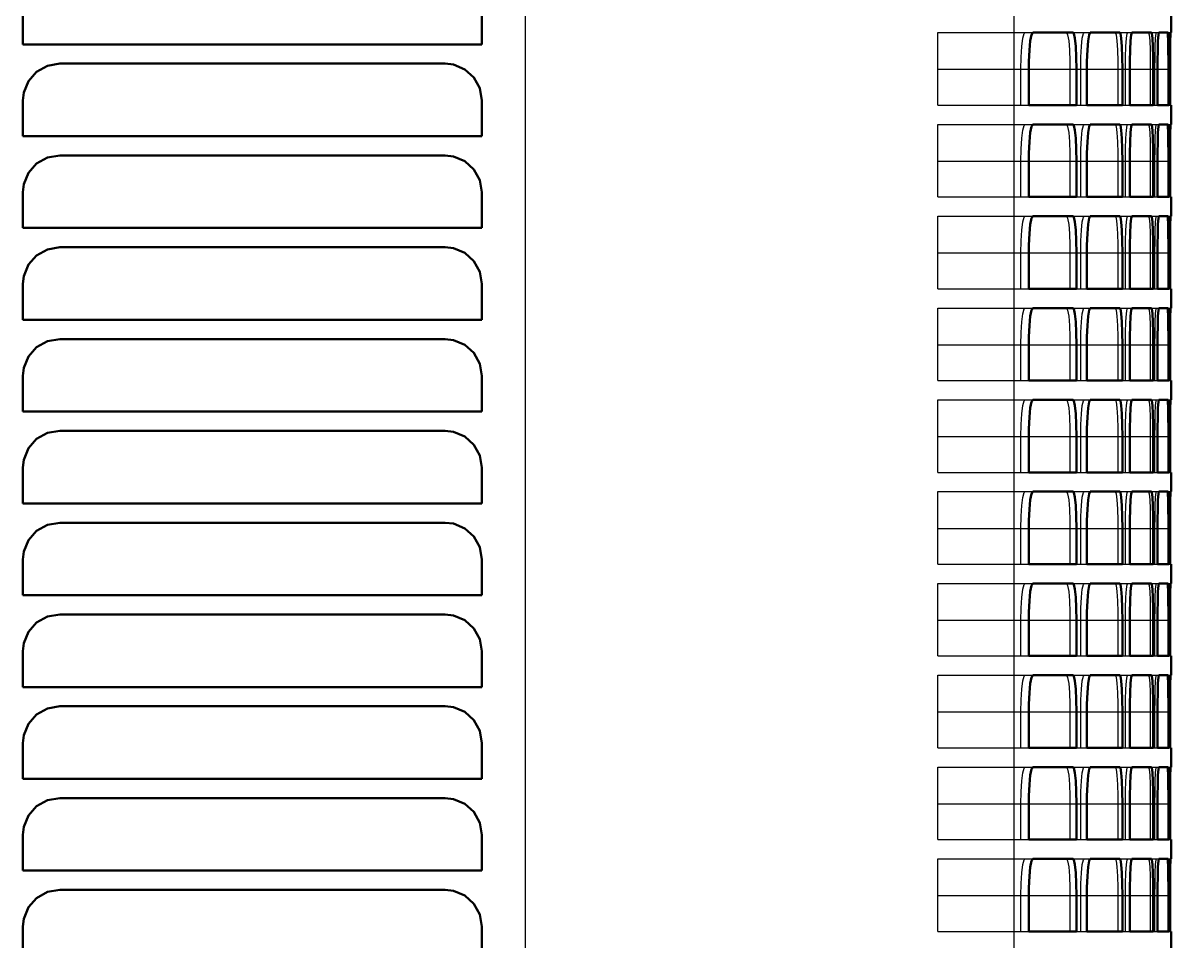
# Model space of a CAD drawing. Header units: inches. Extents: x -0.3 to 35.5, y 0 to 41.5.
# Drawn here: x 29.02 to 35.27, y 20.8 to 25.8 of the extents above; entities that cross this region are included whole.
import ezdxf

# ---------------------------------------------------------------- set-up
doc = ezdxf.new("R2010")
doc.units = ezdxf.units.IN
doc.header["$MEASUREMENT"] = 0
doc.linetypes.add('Dashed', pattern=[2, 1, -1])
for name, color, linetype, lineweight in [('AM_0', 7, 'Continuous', 50), ('AM_4', 3, 'Continuous', 25), ('AM_9', 6, 'Dashed', 25)]:
    doc.layers.add(name, color=color, linetype=linetype, lineweight=lineweight)

msp = doc.modelspace()

# ---------------------------------------------------------------- linework, layer by layer
at = {"layer": 'AM_0'}
for p, q in [((29.016, 25.881), (29.016, 25.686)), ((31.516, 25.686), (31.516, 25.881)), ((35.27, 25.855), (35.27, 25.75)), ((34.7361, 25.75), (34.5177, 25.75)), ((34.9915, 25.75), (34.829, 25.75)), ((35.1644, 25.75), (35.0573, 25.75)), ((35.255, 25.75), (35.2032, 25.75)), ((35.27, 25.75), (35.2669, 25.75)), ((29.016, 25.686), (31.516, 25.686)), ((31.316, 25.581), (29.216, 25.581)), ((34.495, 25.55), (34.495, 25.355)), ((34.7549, 25.355), (34.7549, 25.55)), ((34.8116, 25.55), (34.8116, 25.355)), ((35.0051, 25.355), (35.0051, 25.55)), ((35.0452, 25.55), (35.0452, 25.355)), ((35.1727, 25.355), (35.1727, 25.55)), ((35.1963, 25.55), (35.1963, 25.355)), ((35.258, 25.355), (35.258, 25.55)), ((35.2652, 25.55), (35.2652, 25.355)), ((29.016, 25.381), (29.016, 25.186)), ((31.516, 25.186), (31.516, 25.381)), ((34.495, 25.355), (34.7549, 25.355)), ((34.8116, 25.355), (35.0051, 25.355)), ((35.0452, 25.355), (35.1727, 25.355)), ((35.1963, 25.355), (35.258, 25.355)), ((35.2652, 25.355), (35.27, 25.355)), ((35.27, 25.355), (35.27, 25.25)), ((34.7361, 25.25), (34.5177, 25.25)), ((34.9915, 25.25), (34.829, 25.25)), ((35.1644, 25.25), (35.0573, 25.25)), ((35.255, 25.25), (35.2032, 25.25)), ((35.27, 25.25), (35.2669, 25.25)), ((29.016, 25.186), (31.516, 25.186)), ((31.316, 25.081), (29.216, 25.081)), ((34.495, 25.05), (34.495, 24.855)), ((34.7549, 24.855), (34.7549, 25.05)), ((34.8116, 25.05), (34.8116, 24.855)), ((35.0051, 24.855), (35.0051, 25.05)), ((35.0452, 25.05), (35.0452, 24.855)), ((35.1727, 24.855), (35.1727, 25.05)), ((35.1963, 25.05), (35.1963, 24.855)), ((35.258, 24.855), (35.258, 25.05)), ((35.2652, 25.05), (35.2652, 24.855)), ((29.016, 24.881), (29.016, 24.686)), ((31.516, 24.686), (31.516, 24.881)), ((34.495, 24.855), (34.7549, 24.855)), ((34.8116, 24.855), (35.0051, 24.855)), ((35.0452, 24.855), (35.1727, 24.855)), ((35.1963, 24.855), (35.258, 24.855)), ((35.2652, 24.855), (35.27, 24.855)), ((35.27, 24.855), (35.27, 24.75)), ((34.7361, 24.75), (34.5177, 24.75)), ((34.9915, 24.75), (34.829, 24.75)), ((35.1644, 24.75), (35.0573, 24.75)), ((35.255, 24.75), (35.2032, 24.75)), ((35.27, 24.75), (35.2669, 24.75)), ((29.016, 24.686), (31.516, 24.686)), ((31.316, 24.581), (29.216, 24.581)), ((34.495, 24.55), (34.495, 24.355)), ((34.7549, 24.355), (34.7549, 24.55)), ((34.8116, 24.55), (34.8116, 24.355)), ((35.0051, 24.355), (35.0051, 24.55)), ((35.0452, 24.55), (35.0452, 24.355)), ((35.1727, 24.355), (35.1727, 24.55)), ((35.1963, 24.55), (35.1963, 24.355)), ((35.258, 24.355), (35.258, 24.55)), ((35.2652, 24.55), (35.2652, 24.355)), ((29.016, 24.381), (29.016, 24.186)), ((31.516, 24.186), (31.516, 24.381)), ((34.495, 24.355), (34.7549, 24.355)), ((34.8116, 24.355), (35.0051, 24.355)), ((35.0452, 24.355), (35.1727, 24.355)), ((35.1963, 24.355), (35.258, 24.355)), ((35.2652, 24.355), (35.27, 24.355)), ((35.27, 24.355), (35.27, 24.25)), ((34.7361, 24.25), (34.5177, 24.25)), ((34.9915, 24.25), (34.829, 24.25)), ((35.1644, 24.25), (35.0573, 24.25)), ((35.255, 24.25), (35.2032, 24.25)), ((35.27, 24.25), (35.2669, 24.25)), ((29.016, 24.186), (31.516, 24.186)), ((31.316, 24.081), (29.216, 24.081)), ((34.495, 24.05), (34.495, 23.855)), ((34.7549, 23.855), (34.7549, 24.05)), ((34.8116, 24.05), (34.8116, 23.855)), ((35.0051, 23.855), (35.0051, 24.05)), ((35.0452, 24.05), (35.0452, 23.855)), ((35.1727, 23.855), (35.1727, 24.05)), ((35.1963, 24.05), (35.1963, 23.855)), ((35.258, 23.855), (35.258, 24.05)), ((35.2652, 24.05), (35.2652, 23.855)), ((29.016, 23.881), (29.016, 23.686)), ((31.516, 23.686), (31.516, 23.881)), ((34.495, 23.855), (34.7549, 23.855)), ((34.8116, 23.855), (35.0051, 23.855)), ((35.0452, 23.855), (35.1727, 23.855)), ((35.1963, 23.855), (35.258, 23.855)), ((35.2652, 23.855), (35.27, 23.855)), ((35.27, 23.855), (35.27, 23.75)), ((34.7361, 23.75), (34.5177, 23.75)), ((34.9915, 23.75), (34.829, 23.75)), ((35.1644, 23.75), (35.0573, 23.75)), ((35.255, 23.75), (35.2032, 23.75)), ((35.27, 23.75), (35.2669, 23.75)), ((29.016, 23.686), (31.516, 23.686)), ((31.316, 23.581), (29.216, 23.581)), ((34.495, 23.55), (34.495, 23.355)), ((34.7549, 23.355), (34.7549, 23.55)), ((34.8116, 23.55), (34.8116, 23.355)), ((35.0051, 23.355), (35.0051, 23.55)), ((35.0452, 23.55), (35.0452, 23.355)), ((35.1727, 23.355), (35.1727, 23.55)), ((35.1963, 23.55), (35.1963, 23.355)), ((35.258, 23.355), (35.258, 23.55)), ((35.2652, 23.55), (35.2652, 23.355)), ((29.016, 23.381), (29.016, 23.186)), ((31.516, 23.186), (31.516, 23.381)), ((34.495, 23.355), (34.7549, 23.355)), ((34.8116, 23.355), (35.0051, 23.355)), ((35.0452, 23.355), (35.1727, 23.355)), ((35.1963, 23.355), (35.258, 23.355)), ((35.2652, 23.355), (35.27, 23.355)), ((35.27, 23.355), (35.27, 23.25)), ((34.7361, 23.25), (34.5177, 23.25)), ((34.9915, 23.25), (34.829, 23.25)), ((35.1644, 23.25), (35.0573, 23.25)), ((35.255, 23.25), (35.2032, 23.25)), ((35.27, 23.25), (35.2669, 23.25)), ((29.016, 23.186), (31.516, 23.186)), ((31.316, 23.081), (29.216, 23.081)), ((34.495, 23.05), (34.495, 22.855)), ((34.7549, 22.855), (34.7549, 23.05)), ((34.8116, 23.05), (34.8116, 22.855)), ((35.0051, 22.855), (35.0051, 23.05)), ((35.0452, 23.05), (35.0452, 22.855)), ((35.1727, 22.855), (35.1727, 23.05)), ((35.1963, 23.05), (35.1963, 22.855)), ((35.258, 22.855), (35.258, 23.05)), ((35.2652, 23.05), (35.2652, 22.855)), ((29.016, 22.881), (29.016, 22.686)), ((31.516, 22.686), (31.516, 22.881)), ((34.495, 22.855), (34.7549, 22.855)), ((34.8116, 22.855), (35.0051, 22.855)), ((35.0452, 22.855), (35.1727, 22.855)), ((35.1963, 22.855), (35.258, 22.855)), ((35.2652, 22.855), (35.27, 22.855)), ((35.27, 22.855), (35.27, 22.75)), ((34.7361, 22.75), (34.5177, 22.75)), ((34.9915, 22.75), (34.829, 22.75)), ((35.1644, 22.75), (35.0573, 22.75)), ((35.255, 22.75), (35.2032, 22.75)), ((35.27, 22.75), (35.2669, 22.75)), ((29.016, 22.686), (31.516, 22.686)), ((31.316, 22.581), (29.216, 22.581)), ((34.495, 22.55), (34.495, 22.355)), ((34.7549, 22.355), (34.7549, 22.55)), ((34.8116, 22.55), (34.8116, 22.355)), ((35.0051, 22.355), (35.0051, 22.55)), ((35.0452, 22.55), (35.0452, 22.355)), ((35.1727, 22.355), (35.1727, 22.55)), ((35.1963, 22.55), (35.1963, 22.355)), ((35.258, 22.355), (35.258, 22.55)), ((35.2652, 22.55), (35.2652, 22.355)), ((29.016, 22.381), (29.016, 22.186)), ((31.516, 22.186), (31.516, 22.381)), ((34.495, 22.355), (34.7549, 22.355)), ((34.8116, 22.355), (35.0051, 22.355)), ((35.0452, 22.355), (35.1727, 22.355)), ((35.1963, 22.355), (35.258, 22.355)), ((35.2652, 22.355), (35.27, 22.355)), ((35.27, 22.355), (35.27, 22.25)), ((34.7361, 22.25), (34.5177, 22.25)), ((34.9915, 22.25), (34.829, 22.25)), ((35.1644, 22.25), (35.0573, 22.25)), ((35.255, 22.25), (35.2032, 22.25)), ((35.27, 22.25), (35.2669, 22.25)), ((29.016, 22.186), (31.516, 22.186)), ((31.316, 22.081), (29.216, 22.081)), ((34.495, 22.05), (34.495, 21.855)), ((34.7549, 21.855), (34.7549, 22.05)), ((34.8116, 22.05), (34.8116, 21.855)), ((35.0051, 21.855), (35.0051, 22.05)), ((35.0452, 22.05), (35.0452, 21.855)), ((35.1727, 21.855), (35.1727, 22.05)), ((35.1963, 22.05), (35.1963, 21.855)), ((35.258, 21.855), (35.258, 22.05)), ((35.2652, 22.05), (35.2652, 21.855)), ((29.016, 21.881), (29.016, 21.686)), ((31.516, 21.686), (31.516, 21.881)), ((34.495, 21.855), (34.7549, 21.855)), ((34.8116, 21.855), (35.0051, 21.855)), ((35.0452, 21.855), (35.1727, 21.855)), ((35.1963, 21.855), (35.258, 21.855)), ((35.2652, 21.855), (35.27, 21.855)), ((35.27, 21.855), (35.27, 21.75)), ((34.7361, 21.75), (34.5177, 21.75)), ((34.9915, 21.75), (34.829, 21.75)), ((35.1644, 21.75), (35.0573, 21.75)), ((35.255, 21.75), (35.2032, 21.75)), ((35.27, 21.75), (35.2669, 21.75)), ((29.016, 21.686), (31.516, 21.686)), ((31.316, 21.581), (29.216, 21.581)), ((34.495, 21.55), (34.495, 21.355)), ((34.7549, 21.355), (34.7549, 21.55)), ((34.8116, 21.55), (34.8116, 21.355)), ((35.0051, 21.355), (35.0051, 21.55)), ((35.0452, 21.55), (35.0452, 21.355)), ((35.1727, 21.355), (35.1727, 21.55)), ((35.1963, 21.55), (35.1963, 21.355)), ((35.258, 21.355), (35.258, 21.55)), ((35.2652, 21.55), (35.2652, 21.355)), ((29.016, 21.381), (29.016, 21.186)), ((31.516, 21.186), (31.516, 21.381)), ((34.495, 21.355), (34.7549, 21.355)), ((34.8116, 21.355), (35.0051, 21.355)), ((35.0452, 21.355), (35.1727, 21.355)), ((35.1963, 21.355), (35.258, 21.355)), ((35.2652, 21.355), (35.27, 21.355)), ((35.27, 21.355), (35.27, 21.25)), ((34.7361, 21.25), (34.5177, 21.25)), ((34.9915, 21.25), (34.829, 21.25)), ((35.1644, 21.25), (35.0573, 21.25)), ((35.255, 21.25), (35.2032, 21.25)), ((35.27, 21.25), (35.2669, 21.25)), ((29.016, 21.186), (31.516, 21.186)), ((31.316, 21.081), (29.216, 21.081)), ((34.495, 21.05), (34.495, 20.855)), ((34.7549, 20.855), (34.7549, 21.05)), ((34.8116, 21.05), (34.8116, 20.855)), ((35.0051, 20.855), (35.0051, 21.05)), ((35.0452, 21.05), (35.0452, 20.855)), ((35.1727, 20.855), (35.1727, 21.05)), ((35.1963, 21.05), (35.1963, 20.855)), ((35.258, 20.855), (35.258, 21.05)), ((35.2652, 21.05), (35.2652, 20.855)), ((29.016, 20.881), (29.016, 20.686)), ((31.516, 20.686), (31.516, 20.881)), ((34.495, 20.855), (34.7549, 20.855)), ((34.8116, 20.855), (35.0051, 20.855)), ((35.0452, 20.855), (35.1727, 20.855)), ((35.1963, 20.855), (35.258, 20.855)), ((35.2652, 20.855), (35.27, 20.855)), ((35.27, 20.855), (35.27, 20.75))]:
    msp.add_line(p, q, dxfattribs=at)
for points in [[(34.5177, 25.75), (34.5102, 25.7386), (34.5035, 25.7057), (34.4984, 25.655), (34.4955, 25.5927), (34.495, 25.55)], [(34.7549, 25.55), (34.7538, 25.616), (34.7508, 25.6745), (34.7461, 25.7192), (34.7403, 25.7449), (34.7361, 25.75)], [(34.829, 25.75), (34.8232, 25.7387), (34.8181, 25.7059), (34.8142, 25.6554), (34.812, 25.5932), (34.8116, 25.55)], [(35.0051, 25.55), (35.0043, 25.6161), (35.0021, 25.6747), (34.9988, 25.7194), (34.9946, 25.745), (34.9915, 25.75)], [(35.0573, 25.75), (35.0533, 25.7387), (35.0498, 25.706), (35.047, 25.6557), (35.0455, 25.5936), (35.0452, 25.55)], [(35.1727, 25.55), (35.1722, 25.6162), (35.1709, 25.6749), (35.1688, 25.7195), (35.1662, 25.7451), (35.1644, 25.75)], [(35.2032, 25.75), (35.2009, 25.7387), (35.1989, 25.7061), (35.1974, 25.6559), (35.1965, 25.5938), (35.1963, 25.55)], [(35.258, 25.55), (35.2579, 25.6162), (35.2574, 25.6749), (35.2567, 25.7196), (35.2557, 25.7451), (35.255, 25.75)], [(35.2669, 25.75), (35.2664, 25.7387), (35.2659, 25.7062), (35.2655, 25.656), (35.2653, 25.5939), (35.2652, 25.55)], [(29.216, 25.581), (29.1496, 25.5696), (29.0906, 25.5368), (29.046, 25.4863), (29.0207, 25.424), (29.016, 25.381)], [(31.516, 25.381), (31.5048, 25.4469), (31.4727, 25.5053), (31.4231, 25.5499), (31.3612, 25.5758), (31.316, 25.581)], [(34.5177, 25.25), (34.5102, 25.2386), (34.5035, 25.2057), (34.4984, 25.155), (34.4955, 25.0927), (34.495, 25.05)], [(34.7549, 25.05), (34.7538, 25.116), (34.7508, 25.1745), (34.7461, 25.2192), (34.7403, 25.2449), (34.7361, 25.25)], [(34.829, 25.25), (34.8232, 25.2387), (34.8181, 25.2059), (34.8142, 25.1554), (34.812, 25.0932), (34.8116, 25.05)], [(35.0051, 25.05), (35.0043, 25.1161), (35.0021, 25.1747), (34.9988, 25.2194), (34.9946, 25.245), (34.9915, 25.25)], [(35.0573, 25.25), (35.0533, 25.2387), (35.0498, 25.206), (35.047, 25.1557), (35.0455, 25.0936), (35.0452, 25.05)], [(35.1727, 25.05), (35.1722, 25.1162), (35.1709, 25.1749), (35.1688, 25.2195), (35.1662, 25.2451), (35.1644, 25.25)], [(35.2032, 25.25), (35.2009, 25.2387), (35.1989, 25.2061), (35.1974, 25.1559), (35.1965, 25.0938), (35.1963, 25.05)], [(35.258, 25.05), (35.2579, 25.1162), (35.2574, 25.1749), (35.2567, 25.2196), (35.2557, 25.2451), (35.255, 25.25)], [(35.2669, 25.25), (35.2664, 25.2387), (35.2659, 25.2062), (35.2655, 25.156), (35.2653, 25.0939), (35.2652, 25.05)], [(29.216, 25.081), (29.1496, 25.0696), (29.0906, 25.0368), (29.046, 24.9863), (29.0207, 24.924), (29.016, 24.881)], [(31.516, 24.881), (31.5048, 24.9469), (31.4727, 25.0053), (31.4231, 25.0499), (31.3612, 25.0758), (31.316, 25.081)], [(34.5177, 24.75), (34.5102, 24.7386), (34.5035, 24.7057), (34.4984, 24.655), (34.4955, 24.5927), (34.495, 24.55)], [(34.7549, 24.55), (34.7538, 24.616), (34.7508, 24.6745), (34.7461, 24.7192), (34.7403, 24.7449), (34.7361, 24.75)], [(34.829, 24.75), (34.8232, 24.7387), (34.8181, 24.7059), (34.8142, 24.6554), (34.812, 24.5932), (34.8116, 24.55)], [(35.0051, 24.55), (35.0043, 24.6161), (35.0021, 24.6747), (34.9988, 24.7194), (34.9946, 24.745), (34.9915, 24.75)], [(35.0573, 24.75), (35.0533, 24.7387), (35.0498, 24.706), (35.047, 24.6557), (35.0455, 24.5936), (35.0452, 24.55)], [(35.1727, 24.55), (35.1722, 24.6162), (35.1709, 24.6749), (35.1688, 24.7195), (35.1662, 24.7451), (35.1644, 24.75)], [(35.2032, 24.75), (35.2009, 24.7387), (35.1989, 24.7061), (35.1974, 24.6559), (35.1965, 24.5938), (35.1963, 24.55)], [(35.258, 24.55), (35.2579, 24.6162), (35.2574, 24.6749), (35.2567, 24.7196), (35.2557, 24.7451), (35.255, 24.75)], [(35.2669, 24.75), (35.2664, 24.7387), (35.2659, 24.7062), (35.2655, 24.656), (35.2653, 24.5939), (35.2652, 24.55)], [(29.216, 24.581), (29.1496, 24.5696), (29.0906, 24.5368), (29.046, 24.4863), (29.0207, 24.424), (29.016, 24.381)], [(31.516, 24.381), (31.5048, 24.4469), (31.4727, 24.5053), (31.4231, 24.5499), (31.3612, 24.5758), (31.316, 24.581)], [(34.5177, 24.25), (34.5102, 24.2386), (34.5035, 24.2057), (34.4984, 24.155), (34.4955, 24.0927), (34.495, 24.05)], [(34.7549, 24.05), (34.7538, 24.116), (34.7508, 24.1745), (34.7461, 24.2192), (34.7403, 24.2449), (34.7361, 24.25)], [(34.829, 24.25), (34.8232, 24.2387), (34.8181, 24.2059), (34.8142, 24.1554), (34.812, 24.0932), (34.8116, 24.05)], [(35.0051, 24.05), (35.0043, 24.1161), (35.0021, 24.1747), (34.9988, 24.2194), (34.9946, 24.245), (34.9915, 24.25)], [(35.0573, 24.25), (35.0533, 24.2387), (35.0498, 24.206), (35.047, 24.1557), (35.0455, 24.0936), (35.0452, 24.05)], [(35.1727, 24.05), (35.1722, 24.1162), (35.1709, 24.1749), (35.1688, 24.2195), (35.1662, 24.2451), (35.1644, 24.25)], [(35.2032, 24.25), (35.2009, 24.2387), (35.1989, 24.2061), (35.1974, 24.1559), (35.1965, 24.0938), (35.1963, 24.05)], [(35.258, 24.05), (35.2579, 24.1162), (35.2574, 24.1749), (35.2567, 24.2196), (35.2557, 24.2451), (35.255, 24.25)], [(35.2669, 24.25), (35.2664, 24.2387), (35.2659, 24.2062), (35.2655, 24.156), (35.2653, 24.0939), (35.2652, 24.05)], [(29.216, 24.081), (29.1496, 24.0696), (29.0906, 24.0368), (29.046, 23.9863), (29.0207, 23.924), (29.016, 23.881)], [(31.516, 23.881), (31.5048, 23.9469), (31.4727, 24.0053), (31.4231, 24.0499), (31.3612, 24.0758), (31.316, 24.081)], [(34.5177, 23.75), (34.5102, 23.7386), (34.5035, 23.7057), (34.4984, 23.655), (34.4955, 23.5927), (34.495, 23.55)], [(34.7549, 23.55), (34.7538, 23.616), (34.7508, 23.6745), (34.7461, 23.7192), (34.7403, 23.7449), (34.7361, 23.75)], [(34.829, 23.75), (34.8232, 23.7387), (34.8181, 23.7059), (34.8142, 23.6554), (34.812, 23.5932), (34.8116, 23.55)], [(35.0051, 23.55), (35.0043, 23.6161), (35.0021, 23.6747), (34.9988, 23.7194), (34.9946, 23.745), (34.9915, 23.75)], [(35.0573, 23.75), (35.0533, 23.7387), (35.0498, 23.706), (35.047, 23.6557), (35.0455, 23.5936), (35.0452, 23.55)], [(35.1727, 23.55), (35.1722, 23.6162), (35.1709, 23.6749), (35.1688, 23.7195), (35.1662, 23.7451), (35.1644, 23.75)], [(35.2032, 23.75), (35.2009, 23.7387), (35.1989, 23.7061), (35.1974, 23.6559), (35.1965, 23.5938), (35.1963, 23.55)], [(35.258, 23.55), (35.2579, 23.6162), (35.2574, 23.6749), (35.2567, 23.7196), (35.2557, 23.7451), (35.255, 23.75)], [(35.2669, 23.75), (35.2664, 23.7387), (35.2659, 23.7062), (35.2655, 23.656), (35.2653, 23.5939), (35.2652, 23.55)], [(29.216, 23.581), (29.1496, 23.5696), (29.0906, 23.5368), (29.046, 23.4863), (29.0207, 23.424), (29.016, 23.381)], [(31.516, 23.381), (31.5048, 23.4469), (31.4727, 23.5053), (31.4231, 23.5499), (31.3612, 23.5758), (31.316, 23.581)], [(34.5177, 23.25), (34.5102, 23.2386), (34.5035, 23.2057), (34.4984, 23.155), (34.4955, 23.0927), (34.495, 23.05)], [(34.7549, 23.05), (34.7538, 23.116), (34.7508, 23.1745), (34.7461, 23.2192), (34.7403, 23.2449), (34.7361, 23.25)], [(34.829, 23.25), (34.8232, 23.2387), (34.8181, 23.2059), (34.8142, 23.1554), (34.812, 23.0932), (34.8116, 23.05)], [(35.0051, 23.05), (35.0043, 23.1161), (35.0021, 23.1747), (34.9988, 23.2194), (34.9946, 23.245), (34.9915, 23.25)], [(35.0573, 23.25), (35.0533, 23.2387), (35.0498, 23.206), (35.047, 23.1557), (35.0455, 23.0936), (35.0452, 23.05)], [(35.1727, 23.05), (35.1722, 23.1162), (35.1709, 23.1749), (35.1688, 23.2195), (35.1662, 23.2451), (35.1644, 23.25)], [(35.2032, 23.25), (35.2009, 23.2387), (35.1989, 23.2061), (35.1974, 23.1559), (35.1965, 23.0938), (35.1963, 23.05)], [(35.258, 23.05), (35.2579, 23.1162), (35.2574, 23.1749), (35.2567, 23.2196), (35.2557, 23.2451), (35.255, 23.25)], [(35.2669, 23.25), (35.2664, 23.2387), (35.2659, 23.2062), (35.2655, 23.156), (35.2653, 23.0939), (35.2652, 23.05)], [(29.216, 23.081), (29.1496, 23.0696), (29.0906, 23.0368), (29.046, 22.9863), (29.0207, 22.924), (29.016, 22.881)], [(31.516, 22.881), (31.5048, 22.9469), (31.4727, 23.0053), (31.4231, 23.0499), (31.3612, 23.0758), (31.316, 23.081)], [(34.5177, 22.75), (34.5102, 22.7386), (34.5035, 22.7057), (34.4984, 22.655), (34.4955, 22.5927), (34.495, 22.55)], [(34.7549, 22.55), (34.7538, 22.616), (34.7508, 22.6745), (34.7461, 22.7192), (34.7403, 22.7449), (34.7361, 22.75)], [(34.829, 22.75), (34.8232, 22.7387), (34.8181, 22.7059), (34.8142, 22.6554), (34.812, 22.5932), (34.8116, 22.55)], [(35.0051, 22.55), (35.0043, 22.6161), (35.0021, 22.6747), (34.9988, 22.7194), (34.9946, 22.745), (34.9915, 22.75)], [(35.0573, 22.75), (35.0533, 22.7387), (35.0498, 22.706), (35.047, 22.6557), (35.0455, 22.5936), (35.0452, 22.55)], [(35.1727, 22.55), (35.1722, 22.6162), (35.1709, 22.6749), (35.1688, 22.7195), (35.1662, 22.7451), (35.1644, 22.75)], [(35.2032, 22.75), (35.2009, 22.7387), (35.1989, 22.7061), (35.1974, 22.6559), (35.1965, 22.5938), (35.1963, 22.55)], [(35.258, 22.55), (35.2579, 22.6162), (35.2574, 22.6749), (35.2567, 22.7196), (35.2557, 22.7451), (35.255, 22.75)], [(35.2669, 22.75), (35.2664, 22.7387), (35.2659, 22.7062), (35.2655, 22.656), (35.2653, 22.5939), (35.2652, 22.55)], [(29.216, 22.581), (29.1496, 22.5696), (29.0906, 22.5368), (29.046, 22.4863), (29.0207, 22.424), (29.016, 22.381)], [(31.516, 22.381), (31.5048, 22.4469), (31.4727, 22.5053), (31.4231, 22.5499), (31.3612, 22.5758), (31.316, 22.581)], [(34.5177, 22.25), (34.5102, 22.2386), (34.5035, 22.2057), (34.4984, 22.155), (34.4955, 22.0927), (34.495, 22.05)], [(34.7549, 22.05), (34.7538, 22.116), (34.7508, 22.1745), (34.7461, 22.2192), (34.7403, 22.2449), (34.7361, 22.25)], [(34.829, 22.25), (34.8232, 22.2387), (34.8181, 22.2059), (34.8142, 22.1554), (34.812, 22.0932), (34.8116, 22.05)], [(35.0051, 22.05), (35.0043, 22.1161), (35.0021, 22.1747), (34.9988, 22.2194), (34.9946, 22.245), (34.9915, 22.25)], [(35.0573, 22.25), (35.0533, 22.2387), (35.0498, 22.206), (35.047, 22.1557), (35.0455, 22.0936), (35.0452, 22.05)], [(35.1727, 22.05), (35.1722, 22.1162), (35.1709, 22.1749), (35.1688, 22.2195), (35.1662, 22.2451), (35.1644, 22.25)], [(35.2032, 22.25), (35.2009, 22.2387), (35.1989, 22.2061), (35.1974, 22.1559), (35.1965, 22.0938), (35.1963, 22.05)], [(35.258, 22.05), (35.2579, 22.1162), (35.2574, 22.1749), (35.2567, 22.2196), (35.2557, 22.2451), (35.255, 22.25)], [(35.2669, 22.25), (35.2664, 22.2387), (35.2659, 22.2062), (35.2655, 22.156), (35.2653, 22.0939), (35.2652, 22.05)], [(29.216, 22.081), (29.1496, 22.0696), (29.0906, 22.0368), (29.046, 21.9863), (29.0207, 21.924), (29.016, 21.881)], [(31.516, 21.881), (31.5048, 21.9469), (31.4727, 22.0053), (31.4231, 22.0499), (31.3612, 22.0758), (31.316, 22.081)], [(34.5177, 21.75), (34.5102, 21.7386), (34.5035, 21.7057), (34.4984, 21.655), (34.4955, 21.5927), (34.495, 21.55)], [(34.7549, 21.55), (34.7538, 21.616), (34.7508, 21.6745), (34.7461, 21.7192), (34.7403, 21.7449), (34.7361, 21.75)], [(34.829, 21.75), (34.8232, 21.7387), (34.8181, 21.7059), (34.8142, 21.6554), (34.812, 21.5932), (34.8116, 21.55)], [(35.0051, 21.55), (35.0043, 21.6161), (35.0021, 21.6747), (34.9988, 21.7194), (34.9946, 21.745), (34.9915, 21.75)], [(35.0573, 21.75), (35.0533, 21.7387), (35.0498, 21.706), (35.047, 21.6557), (35.0455, 21.5936), (35.0452, 21.55)], [(35.1727, 21.55), (35.1722, 21.6162), (35.1709, 21.6749), (35.1688, 21.7195), (35.1662, 21.7451), (35.1644, 21.75)], [(35.2032, 21.75), (35.2009, 21.7387), (35.1989, 21.7061), (35.1974, 21.6559), (35.1965, 21.5938), (35.1963, 21.55)], [(35.258, 21.55), (35.2579, 21.6162), (35.2574, 21.6749), (35.2567, 21.7196), (35.2557, 21.7451), (35.255, 21.75)], [(35.2669, 21.75), (35.2664, 21.7387), (35.2659, 21.7062), (35.2655, 21.656), (35.2653, 21.5939), (35.2652, 21.55)], [(29.216, 21.581), (29.1496, 21.5696), (29.0906, 21.5368), (29.046, 21.4863), (29.0207, 21.424), (29.016, 21.381)], [(31.516, 21.381), (31.5048, 21.4469), (31.4727, 21.5053), (31.4231, 21.5499), (31.3612, 21.5758), (31.316, 21.581)], [(34.5177, 21.25), (34.5102, 21.2386), (34.5035, 21.2057), (34.4984, 21.155), (34.4955, 21.0927), (34.495, 21.05)], [(34.7549, 21.05), (34.7538, 21.116), (34.7508, 21.1745), (34.7461, 21.2192), (34.7403, 21.2449), (34.7361, 21.25)], [(34.829, 21.25), (34.8232, 21.2387), (34.8181, 21.2059), (34.8142, 21.1554), (34.812, 21.0932), (34.8116, 21.05)], [(35.0051, 21.05), (35.0043, 21.1161), (35.0021, 21.1747), (34.9988, 21.2194), (34.9946, 21.245), (34.9915, 21.25)], [(35.0573, 21.25), (35.0533, 21.2387), (35.0498, 21.206), (35.047, 21.1557), (35.0455, 21.0936), (35.0452, 21.05)], [(35.1727, 21.05), (35.1722, 21.1162), (35.1709, 21.1749), (35.1688, 21.2195), (35.1662, 21.2451), (35.1644, 21.25)], [(35.2032, 21.25), (35.2009, 21.2387), (35.1989, 21.2061), (35.1974, 21.1559), (35.1965, 21.0938), (35.1963, 21.05)], [(35.258, 21.05), (35.2579, 21.1162), (35.2574, 21.1749), (35.2567, 21.2196), (35.2557, 21.2451), (35.255, 21.25)], [(35.2669, 21.25), (35.2664, 21.2387), (35.2659, 21.2062), (35.2655, 21.156), (35.2653, 21.0939), (35.2652, 21.05)], [(29.216, 21.081), (29.1496, 21.0696), (29.0906, 21.0368), (29.046, 20.9863), (29.0207, 20.924), (29.016, 20.881)], [(31.516, 20.881), (31.5048, 20.9469), (31.4727, 21.0053), (31.4231, 21.0499), (31.3612, 21.0758), (31.316, 21.081)]]:
    msp.add_lwpolyline(points, dxfattribs=at)
at = {"layer": 'AM_4'}
for p, q in [((31.7511, 41.5), (31.7511, 1.625)), ((34.4142, 41.5), (34.4142, 1.625)), ((34.495, 25.55), (34.7549, 25.55)), ((34.8116, 25.55), (35.0051, 25.55)), ((35.0452, 25.55), (35.1727, 25.55)), ((35.1963, 25.55), (35.258, 25.55)), ((34.495, 25.05), (34.7549, 25.05)), ((34.8116, 25.05), (35.0051, 25.05)), ((35.0452, 25.05), (35.1727, 25.05)), ((35.1963, 25.05), (35.258, 25.05)), ((34.495, 24.55), (34.7549, 24.55)), ((34.8116, 24.55), (35.0051, 24.55)), ((35.0452, 24.55), (35.1727, 24.55)), ((35.1963, 24.55), (35.258, 24.55)), ((34.495, 24.05), (34.7549, 24.05)), ((34.8116, 24.05), (35.0051, 24.05)), ((35.0452, 24.05), (35.1727, 24.05)), ((35.1963, 24.05), (35.258, 24.05)), ((34.495, 23.55), (34.7549, 23.55)), ((34.8116, 23.55), (35.0051, 23.55)), ((35.0452, 23.55), (35.1727, 23.55)), ((35.1963, 23.55), (35.258, 23.55)), ((34.495, 23.05), (34.7549, 23.05)), ((34.8116, 23.05), (35.0051, 23.05)), ((35.0452, 23.05), (35.1727, 23.05)), ((35.1963, 23.05), (35.258, 23.05)), ((34.495, 22.55), (34.7549, 22.55)), ((34.8116, 22.55), (35.0051, 22.55)), ((35.0452, 22.55), (35.1727, 22.55)), ((35.1963, 22.55), (35.258, 22.55)), ((34.495, 22.05), (34.7549, 22.05)), ((34.8116, 22.05), (35.0051, 22.05)), ((35.0452, 22.05), (35.1727, 22.05)), ((35.1963, 22.05), (35.258, 22.05)), ((34.495, 21.55), (34.7549, 21.55)), ((34.8116, 21.55), (35.0051, 21.55)), ((35.0452, 21.55), (35.1727, 21.55)), ((35.1963, 21.55), (35.258, 21.55)), ((34.495, 21.05), (34.7549, 21.05)), ((34.8116, 21.05), (35.0051, 21.05)), ((35.0452, 21.05), (35.1727, 21.05)), ((35.1963, 21.05), (35.258, 21.05))]:
    msp.add_line(p, q, dxfattribs=at)
at = {"layer": 'AM_9'}
for p, q in [((34, 25.355), (34, 25.75)), ((34, 25.75), (34.5177, 25.75)), ((34.7361, 25.75), (34.829, 25.75)), ((34.9915, 25.75), (35.0573, 25.75)), ((35.1644, 25.75), (35.2032, 25.75)), ((35.255, 25.75), (35.2669, 25.75)), ((34, 25.55), (34.495, 25.55)), ((34.4517, 25.355), (34.4517, 25.55)), ((34.7196, 25.55), (34.7196, 25.355)), ((34.7549, 25.55), (34.8116, 25.55)), ((34.7782, 25.355), (34.7782, 25.55)), ((34.9796, 25.55), (34.9796, 25.355)), ((35.0051, 25.55), (35.0452, 25.55)), ((35.0217, 25.355), (35.0217, 25.55)), ((35.157, 25.55), (35.157, 25.355)), ((35.1727, 25.55), (35.1963, 25.55)), ((35.1826, 25.355), (35.1826, 25.55)), ((35.2522, 25.55), (35.2522, 25.355)), ((35.258, 25.55), (35.2652, 25.55)), ((35.2613, 25.355), (35.2613, 25.55)), ((34, 25.355), (34.495, 25.355)), ((34.7549, 25.355), (34.8116, 25.355)), ((35.0051, 25.355), (35.0452, 25.355)), ((35.1727, 25.355), (35.1963, 25.355)), ((35.258, 25.355), (35.2652, 25.355)), ((34, 24.855), (34, 25.25)), ((34, 25.25), (34.5177, 25.25)), ((34.7361, 25.25), (34.829, 25.25)), ((34.9915, 25.25), (35.0573, 25.25)), ((35.1644, 25.25), (35.2032, 25.25)), ((35.255, 25.25), (35.2669, 25.25)), ((34, 25.05), (34.495, 25.05)), ((34.4517, 24.855), (34.4517, 25.05)), ((34.7196, 25.05), (34.7196, 24.855)), ((34.7549, 25.05), (34.8116, 25.05)), ((34.7782, 24.855), (34.7782, 25.05)), ((34.9796, 25.05), (34.9796, 24.855)), ((35.0051, 25.05), (35.0452, 25.05)), ((35.0217, 24.855), (35.0217, 25.05)), ((35.157, 25.05), (35.157, 24.855)), ((35.1727, 25.05), (35.1963, 25.05)), ((35.1826, 24.855), (35.1826, 25.05)), ((35.2522, 25.05), (35.2522, 24.855)), ((35.258, 25.05), (35.2652, 25.05)), ((35.2613, 24.855), (35.2613, 25.05)), ((34, 24.855), (34.495, 24.855)), ((34.7549, 24.855), (34.8116, 24.855)), ((35.0051, 24.855), (35.0452, 24.855)), ((35.1727, 24.855), (35.1963, 24.855)), ((35.258, 24.855), (35.2652, 24.855)), ((34, 24.355), (34, 24.75)), ((34, 24.75), (34.5177, 24.75)), ((34.7361, 24.75), (34.829, 24.75)), ((34.9915, 24.75), (35.0573, 24.75)), ((35.1644, 24.75), (35.2032, 24.75)), ((35.255, 24.75), (35.2669, 24.75)), ((34, 24.55), (34.495, 24.55)), ((34.4517, 24.355), (34.4517, 24.55)), ((34.7196, 24.55), (34.7196, 24.355)), ((34.7549, 24.55), (34.8116, 24.55)), ((34.7782, 24.355), (34.7782, 24.55)), ((34.9796, 24.55), (34.9796, 24.355)), ((35.0051, 24.55), (35.0452, 24.55)), ((35.0217, 24.355), (35.0217, 24.55)), ((35.157, 24.55), (35.157, 24.355)), ((35.1727, 24.55), (35.1963, 24.55)), ((35.1826, 24.355), (35.1826, 24.55)), ((35.2522, 24.55), (35.2522, 24.355)), ((35.258, 24.55), (35.2652, 24.55)), ((35.2613, 24.355), (35.2613, 24.55)), ((34, 24.355), (34.495, 24.355)), ((34.7549, 24.355), (34.8116, 24.355)), ((35.0051, 24.355), (35.0452, 24.355)), ((35.1727, 24.355), (35.1963, 24.355)), ((35.258, 24.355), (35.2652, 24.355)), ((34, 23.855), (34, 24.25)), ((34, 24.25), (34.5177, 24.25)), ((34.7361, 24.25), (34.829, 24.25)), ((34.9915, 24.25), (35.0573, 24.25)), ((35.1644, 24.25), (35.2032, 24.25)), ((35.255, 24.25), (35.2669, 24.25)), ((34, 24.05), (34.495, 24.05)), ((34.4517, 23.855), (34.4517, 24.05)), ((34.7196, 24.05), (34.7196, 23.855)), ((34.7549, 24.05), (34.8116, 24.05)), ((34.7782, 23.855), (34.7782, 24.05)), ((34.9796, 24.05), (34.9796, 23.855)), ((35.0051, 24.05), (35.0452, 24.05)), ((35.0217, 23.855), (35.0217, 24.05)), ((35.157, 24.05), (35.157, 23.855)), ((35.1727, 24.05), (35.1963, 24.05)), ((35.1826, 23.855), (35.1826, 24.05)), ((35.2522, 24.05), (35.2522, 23.855)), ((35.258, 24.05), (35.2652, 24.05)), ((35.2613, 23.855), (35.2613, 24.05)), ((34, 23.855), (34.495, 23.855)), ((34.7549, 23.855), (34.8116, 23.855)), ((35.0051, 23.855), (35.0452, 23.855)), ((35.1727, 23.855), (35.1963, 23.855)), ((35.258, 23.855), (35.2652, 23.855)), ((34, 23.355), (34, 23.75)), ((34, 23.75), (34.5177, 23.75)), ((34.7361, 23.75), (34.829, 23.75)), ((34.9915, 23.75), (35.0573, 23.75)), ((35.1644, 23.75), (35.2032, 23.75)), ((35.255, 23.75), (35.2669, 23.75)), ((34, 23.55), (34.495, 23.55)), ((34.4517, 23.355), (34.4517, 23.55)), ((34.7196, 23.55), (34.7196, 23.355)), ((34.7549, 23.55), (34.8116, 23.55)), ((34.7782, 23.355), (34.7782, 23.55)), ((34.9796, 23.55), (34.9796, 23.355)), ((35.0051, 23.55), (35.0452, 23.55)), ((35.0217, 23.355), (35.0217, 23.55)), ((35.157, 23.55), (35.157, 23.355)), ((35.1727, 23.55), (35.1963, 23.55)), ((35.1826, 23.355), (35.1826, 23.55)), ((35.2522, 23.55), (35.2522, 23.355)), ((35.258, 23.55), (35.2652, 23.55)), ((35.2613, 23.355), (35.2613, 23.55)), ((34, 23.355), (34.495, 23.355)), ((34.7549, 23.355), (34.8116, 23.355)), ((35.0051, 23.355), (35.0452, 23.355)), ((35.1727, 23.355), (35.1963, 23.355)), ((35.258, 23.355), (35.2652, 23.355)), ((34, 22.855), (34, 23.25)), ((34, 23.25), (34.5177, 23.25)), ((34.7361, 23.25), (34.829, 23.25)), ((34.9915, 23.25), (35.0573, 23.25)), ((35.1644, 23.25), (35.2032, 23.25)), ((35.255, 23.25), (35.2669, 23.25)), ((34, 23.05), (34.495, 23.05)), ((34.4517, 22.855), (34.4517, 23.05)), ((34.7196, 23.05), (34.7196, 22.855)), ((34.7549, 23.05), (34.8116, 23.05)), ((34.7782, 22.855), (34.7782, 23.05)), ((34.9796, 23.05), (34.9796, 22.855)), ((35.0051, 23.05), (35.0452, 23.05)), ((35.0217, 22.855), (35.0217, 23.05)), ((35.157, 23.05), (35.157, 22.855)), ((35.1727, 23.05), (35.1963, 23.05)), ((35.1826, 22.855), (35.1826, 23.05)), ((35.2522, 23.05), (35.2522, 22.855)), ((35.258, 23.05), (35.2652, 23.05)), ((35.2613, 22.855), (35.2613, 23.05)), ((34, 22.855), (34.495, 22.855)), ((34.7549, 22.855), (34.8116, 22.855)), ((35.0051, 22.855), (35.0452, 22.855)), ((35.1727, 22.855), (35.1963, 22.855)), ((35.258, 22.855), (35.2652, 22.855)), ((34, 22.355), (34, 22.75)), ((34, 22.75), (34.5177, 22.75)), ((34.7361, 22.75), (34.829, 22.75)), ((34.9915, 22.75), (35.0573, 22.75)), ((35.1644, 22.75), (35.2032, 22.75)), ((35.255, 22.75), (35.2669, 22.75)), ((34, 22.55), (34.495, 22.55)), ((34.4517, 22.355), (34.4517, 22.55)), ((34.7196, 22.55), (34.7196, 22.355)), ((34.7549, 22.55), (34.8116, 22.55)), ((34.7782, 22.355), (34.7782, 22.55)), ((34.9796, 22.55), (34.9796, 22.355)), ((35.0051, 22.55), (35.0452, 22.55)), ((35.0217, 22.355), (35.0217, 22.55)), ((35.157, 22.55), (35.157, 22.355)), ((35.1727, 22.55), (35.1963, 22.55)), ((35.1826, 22.355), (35.1826, 22.55)), ((35.2522, 22.55), (35.2522, 22.355)), ((35.258, 22.55), (35.2652, 22.55)), ((35.2613, 22.355), (35.2613, 22.55)), ((34, 22.355), (34.495, 22.355)), ((34.7549, 22.355), (34.8116, 22.355)), ((35.0051, 22.355), (35.0452, 22.355)), ((35.1727, 22.355), (35.1963, 22.355)), ((35.258, 22.355), (35.2652, 22.355)), ((34, 21.855), (34, 22.25)), ((34, 22.25), (34.5177, 22.25)), ((34.7361, 22.25), (34.829, 22.25)), ((34.9915, 22.25), (35.0573, 22.25)), ((35.1644, 22.25), (35.2032, 22.25)), ((35.255, 22.25), (35.2669, 22.25)), ((34, 22.05), (34.495, 22.05)), ((34.4517, 21.855), (34.4517, 22.05)), ((34.7196, 22.05), (34.7196, 21.855)), ((34.7549, 22.05), (34.8116, 22.05)), ((34.7782, 21.855), (34.7782, 22.05)), ((34.9796, 22.05), (34.9796, 21.855)), ((35.0051, 22.05), (35.0452, 22.05)), ((35.0217, 21.855), (35.0217, 22.05)), ((35.157, 22.05), (35.157, 21.855)), ((35.1727, 22.05), (35.1963, 22.05)), ((35.1826, 21.855), (35.1826, 22.05)), ((35.2522, 22.05), (35.2522, 21.855)), ((35.258, 22.05), (35.2652, 22.05)), ((35.2613, 21.855), (35.2613, 22.05)), ((34, 21.855), (34.495, 21.855)), ((34.7549, 21.855), (34.8116, 21.855)), ((35.0051, 21.855), (35.0452, 21.855)), ((35.1727, 21.855), (35.1963, 21.855)), ((35.258, 21.855), (35.2652, 21.855)), ((34, 21.355), (34, 21.75)), ((34, 21.75), (34.5177, 21.75)), ((34.7361, 21.75), (34.829, 21.75)), ((34.9915, 21.75), (35.0573, 21.75)), ((35.1644, 21.75), (35.2032, 21.75)), ((35.255, 21.75), (35.2669, 21.75)), ((34, 21.55), (34.495, 21.55)), ((34.4517, 21.355), (34.4517, 21.55)), ((34.7196, 21.55), (34.7196, 21.355)), ((34.7549, 21.55), (34.8116, 21.55)), ((34.7782, 21.355), (34.7782, 21.55)), ((34.9796, 21.55), (34.9796, 21.355)), ((35.0051, 21.55), (35.0452, 21.55)), ((35.0217, 21.355), (35.0217, 21.55)), ((35.157, 21.55), (35.157, 21.355)), ((35.1727, 21.55), (35.1963, 21.55)), ((35.1826, 21.355), (35.1826, 21.55)), ((35.2522, 21.55), (35.2522, 21.355)), ((35.258, 21.55), (35.2652, 21.55)), ((35.2613, 21.355), (35.2613, 21.55)), ((34, 21.355), (34.495, 21.355)), ((34.7549, 21.355), (34.8116, 21.355)), ((35.0051, 21.355), (35.0452, 21.355)), ((35.1727, 21.355), (35.1963, 21.355)), ((35.258, 21.355), (35.2652, 21.355)), ((34, 20.855), (34, 21.25)), ((34, 21.25), (34.5177, 21.25)), ((34.7361, 21.25), (34.829, 21.25)), ((34.9915, 21.25), (35.0573, 21.25)), ((35.1644, 21.25), (35.2032, 21.25)), ((35.255, 21.25), (35.2669, 21.25)), ((34, 21.05), (34.495, 21.05)), ((34.4517, 20.855), (34.4517, 21.05)), ((34.7196, 21.05), (34.7196, 20.855)), ((34.7549, 21.05), (34.8116, 21.05)), ((34.7782, 20.855), (34.7782, 21.05)), ((34.9796, 21.05), (34.9796, 20.855)), ((35.0051, 21.05), (35.0452, 21.05)), ((35.0217, 20.855), (35.0217, 21.05)), ((35.157, 21.05), (35.157, 20.855)), ((35.1727, 21.05), (35.1963, 21.05)), ((35.1826, 20.855), (35.1826, 21.05)), ((35.2522, 21.05), (35.2522, 20.855)), ((35.258, 21.05), (35.2652, 21.05)), ((35.2613, 20.855), (35.2613, 21.05)), ((34, 20.855), (34.495, 20.855)), ((34.7549, 20.855), (34.8116, 20.855)), ((35.0051, 20.855), (35.0452, 20.855)), ((35.1727, 20.855), (35.1963, 20.855)), ((35.258, 20.855), (35.2652, 20.855))]:
    msp.add_line(p, q, dxfattribs=at)
for points in [[(34.4517, 25.55), (34.453, 25.6159), (34.4568, 25.6743), (34.4626, 25.7189), (34.4699, 25.7448), (34.4751, 25.75)], [(34.7001, 25.75), (34.7066, 25.7386), (34.7124, 25.7058), (34.7167, 25.6553), (34.7191, 25.593), (34.7196, 25.55)], [(34.7782, 25.55), (34.7793, 25.616), (34.7822, 25.6746), (34.7867, 25.7192), (34.7923, 25.7449), (34.7963, 25.75)], [(34.9655, 25.75), (34.9702, 25.7387), (34.9744, 25.706), (34.9775, 25.6556), (34.9793, 25.5934), (34.9796, 25.55)], [(35.0217, 25.55), (35.0224, 25.6161), (35.0245, 25.6747), (35.0277, 25.7194), (35.0317, 25.745), (35.0345, 25.75)], [(35.1481, 25.75), (35.1511, 25.7387), (35.1537, 25.7061), (35.1557, 25.6559), (35.1568, 25.5937), (35.157, 25.55)], [(35.1826, 25.55), (35.1831, 25.6162), (35.1843, 25.6749), (35.1862, 25.7195), (35.1885, 25.7451), (35.1901, 25.75)], [(35.2485, 25.75), (35.2498, 25.7387), (35.2508, 25.7062), (35.2516, 25.656), (35.2521, 25.5939), (35.2522, 25.55)], [(35.2613, 25.55), (35.2615, 25.6162), (35.2619, 25.6749), (35.2624, 25.7196), (35.2631, 25.7451), (35.2636, 25.75)], [(34.4517, 25.05), (34.453, 25.1159), (34.4568, 25.1743), (34.4626, 25.2189), (34.4699, 25.2448), (34.4751, 25.25)], [(34.7001, 25.25), (34.7066, 25.2386), (34.7124, 25.2058), (34.7167, 25.1553), (34.7191, 25.093), (34.7196, 25.05)], [(34.7782, 25.05), (34.7793, 25.116), (34.7822, 25.1746), (34.7867, 25.2192), (34.7923, 25.2449), (34.7963, 25.25)], [(34.9655, 25.25), (34.9702, 25.2387), (34.9744, 25.206), (34.9775, 25.1556), (34.9793, 25.0934), (34.9796, 25.05)], [(35.0217, 25.05), (35.0224, 25.1161), (35.0245, 25.1747), (35.0277, 25.2194), (35.0317, 25.245), (35.0345, 25.25)], [(35.1481, 25.25), (35.1511, 25.2387), (35.1537, 25.2061), (35.1557, 25.1559), (35.1568, 25.0937), (35.157, 25.05)], [(35.1826, 25.05), (35.1831, 25.1162), (35.1843, 25.1749), (35.1862, 25.2195), (35.1885, 25.2451), (35.1901, 25.25)], [(35.2485, 25.25), (35.2498, 25.2387), (35.2508, 25.2062), (35.2516, 25.156), (35.2521, 25.0939), (35.2522, 25.05)], [(35.2613, 25.05), (35.2615, 25.1162), (35.2619, 25.1749), (35.2624, 25.2196), (35.2631, 25.2451), (35.2636, 25.25)], [(34.4517, 24.55), (34.453, 24.6159), (34.4568, 24.6743), (34.4626, 24.7189), (34.4699, 24.7448), (34.4751, 24.75)], [(34.7001, 24.75), (34.7066, 24.7386), (34.7124, 24.7058), (34.7167, 24.6553), (34.7191, 24.593), (34.7196, 24.55)], [(34.7782, 24.55), (34.7793, 24.616), (34.7822, 24.6746), (34.7867, 24.7192), (34.7923, 24.7449), (34.7963, 24.75)], [(34.9655, 24.75), (34.9702, 24.7387), (34.9744, 24.706), (34.9775, 24.6556), (34.9793, 24.5934), (34.9796, 24.55)], [(35.0217, 24.55), (35.0224, 24.6161), (35.0245, 24.6747), (35.0277, 24.7194), (35.0317, 24.745), (35.0345, 24.75)], [(35.1481, 24.75), (35.1511, 24.7387), (35.1537, 24.7061), (35.1557, 24.6559), (35.1568, 24.5937), (35.157, 24.55)], [(35.1826, 24.55), (35.1831, 24.6162), (35.1843, 24.6749), (35.1862, 24.7195), (35.1885, 24.7451), (35.1901, 24.75)], [(35.2485, 24.75), (35.2498, 24.7387), (35.2508, 24.7062), (35.2516, 24.656), (35.2521, 24.5939), (35.2522, 24.55)], [(35.2613, 24.55), (35.2615, 24.6162), (35.2619, 24.6749), (35.2624, 24.7196), (35.2631, 24.7451), (35.2636, 24.75)], [(34.4517, 24.05), (34.453, 24.1159), (34.4568, 24.1743), (34.4626, 24.2189), (34.4699, 24.2448), (34.4751, 24.25)], [(34.7001, 24.25), (34.7066, 24.2386), (34.7124, 24.2058), (34.7167, 24.1553), (34.7191, 24.093), (34.7196, 24.05)], [(34.7782, 24.05), (34.7793, 24.116), (34.7822, 24.1746), (34.7867, 24.2192), (34.7923, 24.2449), (34.7963, 24.25)], [(34.9655, 24.25), (34.9702, 24.2387), (34.9744, 24.206), (34.9775, 24.1556), (34.9793, 24.0934), (34.9796, 24.05)], [(35.0217, 24.05), (35.0224, 24.1161), (35.0245, 24.1747), (35.0277, 24.2194), (35.0317, 24.245), (35.0345, 24.25)], [(35.1481, 24.25), (35.1511, 24.2387), (35.1537, 24.2061), (35.1557, 24.1559), (35.1568, 24.0937), (35.157, 24.05)], [(35.1826, 24.05), (35.1831, 24.1162), (35.1843, 24.1749), (35.1862, 24.2195), (35.1885, 24.2451), (35.1901, 24.25)], [(35.2485, 24.25), (35.2498, 24.2387), (35.2508, 24.2062), (35.2516, 24.156), (35.2521, 24.0939), (35.2522, 24.05)], [(35.2613, 24.05), (35.2615, 24.1162), (35.2619, 24.1749), (35.2624, 24.2196), (35.2631, 24.2451), (35.2636, 24.25)], [(34.4517, 23.55), (34.453, 23.6159), (34.4568, 23.6743), (34.4626, 23.7189), (34.4699, 23.7448), (34.4751, 23.75)], [(34.7001, 23.75), (34.7066, 23.7386), (34.7124, 23.7058), (34.7167, 23.6553), (34.7191, 23.593), (34.7196, 23.55)], [(34.7782, 23.55), (34.7793, 23.616), (34.7822, 23.6746), (34.7867, 23.7192), (34.7923, 23.7449), (34.7963, 23.75)], [(34.9655, 23.75), (34.9702, 23.7387), (34.9744, 23.706), (34.9775, 23.6556), (34.9793, 23.5934), (34.9796, 23.55)], [(35.0217, 23.55), (35.0224, 23.6161), (35.0245, 23.6747), (35.0277, 23.7194), (35.0317, 23.745), (35.0345, 23.75)], [(35.1481, 23.75), (35.1511, 23.7387), (35.1537, 23.7061), (35.1557, 23.6559), (35.1568, 23.5937), (35.157, 23.55)], [(35.1826, 23.55), (35.1831, 23.6162), (35.1843, 23.6749), (35.1862, 23.7195), (35.1885, 23.7451), (35.1901, 23.75)], [(35.2485, 23.75), (35.2498, 23.7387), (35.2508, 23.7062), (35.2516, 23.656), (35.2521, 23.5939), (35.2522, 23.55)], [(35.2613, 23.55), (35.2615, 23.6162), (35.2619, 23.6749), (35.2624, 23.7196), (35.2631, 23.7451), (35.2636, 23.75)], [(34.4517, 23.05), (34.453, 23.1159), (34.4568, 23.1743), (34.4626, 23.2189), (34.4699, 23.2448), (34.4751, 23.25)], [(34.7001, 23.25), (34.7066, 23.2386), (34.7124, 23.2058), (34.7167, 23.1553), (34.7191, 23.093), (34.7196, 23.05)], [(34.7782, 23.05), (34.7793, 23.116), (34.7822, 23.1746), (34.7867, 23.2192), (34.7923, 23.2449), (34.7963, 23.25)], [(34.9655, 23.25), (34.9702, 23.2387), (34.9744, 23.206), (34.9775, 23.1556), (34.9793, 23.0934), (34.9796, 23.05)], [(35.0217, 23.05), (35.0224, 23.1161), (35.0245, 23.1747), (35.0277, 23.2194), (35.0317, 23.245), (35.0345, 23.25)], [(35.1481, 23.25), (35.1511, 23.2387), (35.1537, 23.2061), (35.1557, 23.1559), (35.1568, 23.0937), (35.157, 23.05)], [(35.1826, 23.05), (35.1831, 23.1162), (35.1843, 23.1749), (35.1862, 23.2195), (35.1885, 23.2451), (35.1901, 23.25)], [(35.2485, 23.25), (35.2498, 23.2387), (35.2508, 23.2062), (35.2516, 23.156), (35.2521, 23.0939), (35.2522, 23.05)], [(35.2613, 23.05), (35.2615, 23.1162), (35.2619, 23.1749), (35.2624, 23.2196), (35.2631, 23.2451), (35.2636, 23.25)], [(34.4517, 22.55), (34.453, 22.6159), (34.4568, 22.6743), (34.4626, 22.7189), (34.4699, 22.7448), (34.4751, 22.75)], [(34.7001, 22.75), (34.7066, 22.7386), (34.7124, 22.7058), (34.7167, 22.6553), (34.7191, 22.593), (34.7196, 22.55)], [(34.7782, 22.55), (34.7793, 22.616), (34.7822, 22.6746), (34.7867, 22.7192), (34.7923, 22.7449), (34.7963, 22.75)], [(34.9655, 22.75), (34.9702, 22.7387), (34.9744, 22.706), (34.9775, 22.6556), (34.9793, 22.5934), (34.9796, 22.55)], [(35.0217, 22.55), (35.0224, 22.6161), (35.0245, 22.6747), (35.0277, 22.7194), (35.0317, 22.745), (35.0345, 22.75)], [(35.1481, 22.75), (35.1511, 22.7387), (35.1537, 22.7061), (35.1557, 22.6559), (35.1568, 22.5937), (35.157, 22.55)], [(35.1826, 22.55), (35.1831, 22.6162), (35.1843, 22.6749), (35.1862, 22.7195), (35.1885, 22.7451), (35.1901, 22.75)], [(35.2485, 22.75), (35.2498, 22.7387), (35.2508, 22.7062), (35.2516, 22.656), (35.2521, 22.5939), (35.2522, 22.55)], [(35.2613, 22.55), (35.2615, 22.6162), (35.2619, 22.6749), (35.2624, 22.7196), (35.2631, 22.7451), (35.2636, 22.75)], [(34.4517, 22.05), (34.453, 22.1159), (34.4568, 22.1743), (34.4626, 22.2189), (34.4699, 22.2448), (34.4751, 22.25)], [(34.7001, 22.25), (34.7066, 22.2386), (34.7124, 22.2058), (34.7167, 22.1553), (34.7191, 22.093), (34.7196, 22.05)], [(34.7782, 22.05), (34.7793, 22.116), (34.7822, 22.1746), (34.7867, 22.2192), (34.7923, 22.2449), (34.7963, 22.25)], [(34.9655, 22.25), (34.9702, 22.2387), (34.9744, 22.206), (34.9775, 22.1556), (34.9793, 22.0934), (34.9796, 22.05)], [(35.0217, 22.05), (35.0224, 22.1161), (35.0245, 22.1747), (35.0277, 22.2194), (35.0317, 22.245), (35.0345, 22.25)], [(35.1481, 22.25), (35.1511, 22.2387), (35.1537, 22.2061), (35.1557, 22.1559), (35.1568, 22.0937), (35.157, 22.05)], [(35.1826, 22.05), (35.1831, 22.1162), (35.1843, 22.1749), (35.1862, 22.2195), (35.1885, 22.2451), (35.1901, 22.25)], [(35.2485, 22.25), (35.2498, 22.2387), (35.2508, 22.2062), (35.2516, 22.156), (35.2521, 22.0939), (35.2522, 22.05)], [(35.2613, 22.05), (35.2615, 22.1162), (35.2619, 22.1749), (35.2624, 22.2196), (35.2631, 22.2451), (35.2636, 22.25)], [(34.4517, 21.55), (34.453, 21.6159), (34.4568, 21.6743), (34.4626, 21.7189), (34.4699, 21.7448), (34.4751, 21.75)], [(34.7001, 21.75), (34.7066, 21.7386), (34.7124, 21.7058), (34.7167, 21.6553), (34.7191, 21.593), (34.7196, 21.55)], [(34.7782, 21.55), (34.7793, 21.616), (34.7822, 21.6746), (34.7867, 21.7192), (34.7923, 21.7449), (34.7963, 21.75)], [(34.9655, 21.75), (34.9702, 21.7387), (34.9744, 21.706), (34.9775, 21.6556), (34.9793, 21.5934), (34.9796, 21.55)], [(35.0217, 21.55), (35.0224, 21.6161), (35.0245, 21.6747), (35.0277, 21.7194), (35.0317, 21.745), (35.0345, 21.75)], [(35.1481, 21.75), (35.1511, 21.7387), (35.1537, 21.7061), (35.1557, 21.6559), (35.1568, 21.5937), (35.157, 21.55)], [(35.1826, 21.55), (35.1831, 21.6162), (35.1843, 21.6749), (35.1862, 21.7195), (35.1885, 21.7451), (35.1901, 21.75)], [(35.2485, 21.75), (35.2498, 21.7387), (35.2508, 21.7062), (35.2516, 21.656), (35.2521, 21.5939), (35.2522, 21.55)], [(35.2613, 21.55), (35.2615, 21.6162), (35.2619, 21.6749), (35.2624, 21.7196), (35.2631, 21.7451), (35.2636, 21.75)], [(34.4517, 21.05), (34.453, 21.1159), (34.4568, 21.1743), (34.4626, 21.2189), (34.4699, 21.2448), (34.4751, 21.25)], [(34.7001, 21.25), (34.7066, 21.2386), (34.7124, 21.2058), (34.7167, 21.1553), (34.7191, 21.093), (34.7196, 21.05)], [(34.7782, 21.05), (34.7793, 21.116), (34.7822, 21.1746), (34.7867, 21.2192), (34.7923, 21.2449), (34.7963, 21.25)], [(34.9655, 21.25), (34.9702, 21.2387), (34.9744, 21.206), (34.9775, 21.1556), (34.9793, 21.0934), (34.9796, 21.05)], [(35.0217, 21.05), (35.0224, 21.1161), (35.0245, 21.1747), (35.0277, 21.2194), (35.0317, 21.245), (35.0345, 21.25)], [(35.1481, 21.25), (35.1511, 21.2387), (35.1537, 21.2061), (35.1557, 21.1559), (35.1568, 21.0937), (35.157, 21.05)], [(35.1826, 21.05), (35.1831, 21.1162), (35.1843, 21.1749), (35.1862, 21.2195), (35.1885, 21.2451), (35.1901, 21.25)], [(35.2485, 21.25), (35.2498, 21.2387), (35.2508, 21.2062), (35.2516, 21.156), (35.2521, 21.0939), (35.2522, 21.05)], [(35.2613, 21.05), (35.2615, 21.1162), (35.2619, 21.1749), (35.2624, 21.2196), (35.2631, 21.2451), (35.2636, 21.25)]]:
    msp.add_lwpolyline(points, dxfattribs=at)

doc.saveas('drawing.dxf')
